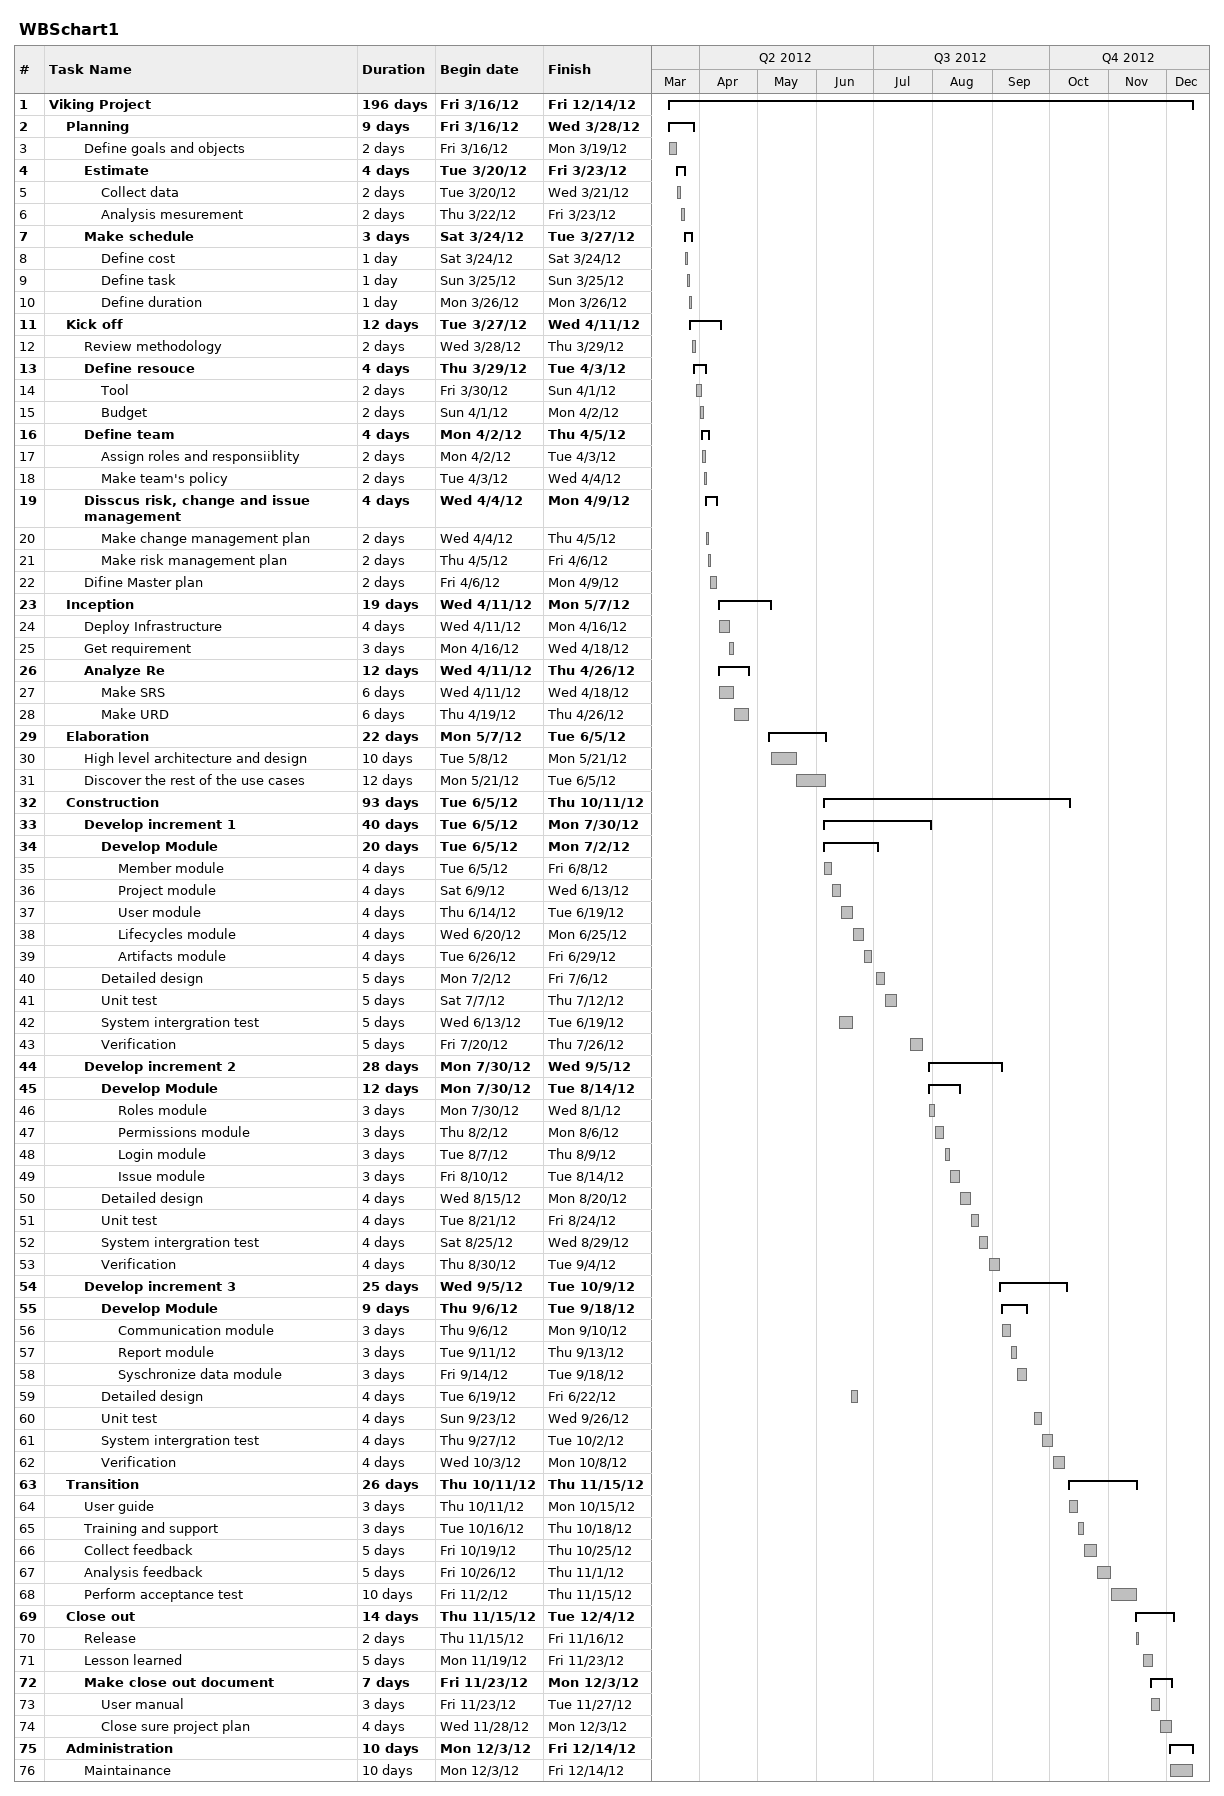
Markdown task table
WBSchart1

| ID | Level | Task | Duration | Start | Finish |
|---|---|---|---|---|---|
| 1 | 1 | **Viking Project** | 196d | 2012-03-16 | 2012-12-14 |
| 2 | 2 | **Planning** | 9d | 2012-03-16 | 2012-03-28 |
| 3 | 3 | Define goals and objects | 2d | 2012-03-16 | 2012-03-19 |
| 4 | 3 | **Estimate** | 4d | 2012-03-20 | 2012-03-23 |
| 5 | 4 | Collect data | 2d | 2012-03-20 | 2012-03-21 |
| 6 | 4 | Analysis mesurement | 2d | 2012-03-22 | 2012-03-23 |
| 7 | 3 | **Make schedule** | 3d | 2012-03-24 | 2012-03-27 |
| 8 | 4 | Define cost | 1d | 2012-03-24 | 2012-03-24 |
| 9 | 4 | Define task | 1d | 2012-03-25 | 2012-03-25 |
| 10 | 4 | Define duration | 1d | 2012-03-26 | 2012-03-26 |
| 11 | 2 | **Kick off** | 12d | 2012-03-27 | 2012-04-11 |
| 12 | 3 | Review methodology | 2d | 2012-03-28 | 2012-03-29 |
| 13 | 3 | **Define resouce** | 4d | 2012-03-29 | 2012-04-03 |
| 14 | 4 | Tool | 2d | 2012-03-30 | 2012-04-01 |
| 15 | 4 | Budget | 2d | 2012-04-01 | 2012-04-02 |
| 16 | 3 | **Define team** | 4d | 2012-04-02 | 2012-04-05 |
| 17 | 4 | Assign roles and responsiiblity | 2d | 2012-04-02 | 2012-04-03 |
| 18 | 4 | Make team's policy | 2d | 2012-04-03 | 2012-04-04 |
| 19 | 3 | **Disscus risk, change and issue management** | 4d | 2012-04-04 | 2012-04-09 |
| 20 | 4 | Make change management plan | 2d | 2012-04-04 | 2012-04-05 |
| 21 | 4 | Make risk management plan | 2d | 2012-04-05 | 2012-04-06 |
| 22 | 3 | Difine Master plan | 2d | 2012-04-06 | 2012-04-09 |
| 23 | 2 | **Inception** | 19d | 2012-04-11 | 2012-05-07 |
| 24 | 3 | Deploy Infrastructure | 4d | 2012-04-11 | 2012-04-16 |
| 25 | 3 | Get requirement | 3d | 2012-04-16 | 2012-04-18 |
| 26 | 3 | **Analyze Re** | 12d | 2012-04-11 | 2012-04-26 |
| 27 | 4 | Make SRS | 6d | 2012-04-11 | 2012-04-18 |
| 28 | 4 | Make URD | 6d | 2012-04-19 | 2012-04-26 |
| 29 | 2 | **Elaboration** | 22d | 2012-05-07 | 2012-06-05 |
| 30 | 3 | High level architecture and design | 10d | 2012-05-08 | 2012-05-21 |
| 31 | 3 | Discover the rest of the use cases | 12d | 2012-05-21 | 2012-06-05 |
| 32 | 2 | **Construction** | 93d | 2012-06-05 | 2012-10-11 |
| 33 | 3 | **Develop increment 1** | 40d | 2012-06-05 | 2012-07-30 |
| 34 | 4 | **Develop Module** | 20d | 2012-06-05 | 2012-07-02 |
| 35 | 5 | Member module | 4d | 2012-06-05 | 2012-06-08 |
| 36 | 5 | Project module | 4d | 2012-06-09 | 2012-06-13 |
| 37 | 5 | User module | 4d | 2012-06-14 | 2012-06-19 |
| 38 | 5 | Lifecycles module | 4d | 2012-06-20 | 2012-06-25 |
| 39 | 5 | Artifacts module | 4d | 2012-06-26 | 2012-06-29 |
| 40 | 4 | Detailed design | 5d | 2012-07-02 | 2012-07-06 |
| 41 | 4 | Unit test | 5d | 2012-07-07 | 2012-07-12 |
| 42 | 4 | System intergration test | 5d | 2012-06-13 | 2012-06-19 |
| 43 | 4 | Verification | 5d | 2012-07-20 | 2012-07-26 |
| 44 | 3 | **Develop increment 2** | 28d | 2012-07-30 | 2012-09-05 |
| 45 | 4 | **Develop Module** | 12d | 2012-07-30 | 2012-08-14 |
| 46 | 5 | Roles module | 3d | 2012-07-30 | 2012-08-01 |
| 47 | 5 | Permissions module | 3d | 2012-08-02 | 2012-08-06 |
| 48 | 5 | Login module | 3d | 2012-08-07 | 2012-08-09 |
| 49 | 5 | Issue module | 3d | 2012-08-10 | 2012-08-14 |
| 50 | 4 | Detailed design | 4d | 2012-08-15 | 2012-08-20 |
| 51 | 4 | Unit test | 4d | 2012-08-21 | 2012-08-24 |
| 52 | 4 | System intergration test | 4d | 2012-08-25 | 2012-08-29 |
| 53 | 4 | Verification | 4d | 2012-08-30 | 2012-09-04 |
| 54 | 3 | **Develop increment 3** | 25d | 2012-09-05 | 2012-10-09 |
| 55 | 4 | **Develop Module** | 9d | 2012-09-06 | 2012-09-18 |
| 56 | 5 | Communication module | 3d | 2012-09-06 | 2012-09-10 |
| 57 | 5 | Report module | 3d | 2012-09-11 | 2012-09-13 |
| 58 | 5 | Syschronize data module | 3d | 2012-09-14 | 2012-09-18 |
| 59 | 4 | Detailed design | 4d | 2012-06-19 | 2012-06-22 |
| 60 | 4 | Unit test | 4d | 2012-09-23 | 2012-09-26 |
| 61 | 4 | System intergration test | 4d | 2012-09-27 | 2012-10-02 |
| 62 | 4 | Verification | 4d | 2012-10-03 | 2012-10-08 |
| 63 | 2 | **Transition** | 26d | 2012-10-11 | 2012-11-15 |
| 64 | 3 | User guide | 3d | 2012-10-11 | 2012-10-15 |
| 65 | 3 | Training and support | 3d | 2012-10-16 | 2012-10-18 |
| 66 | 3 | Collect feedback | 5d | 2012-10-19 | 2012-10-25 |
| 67 | 3 | Analysis feedback | 5d | 2012-10-26 | 2012-11-01 |
| 68 | 3 | Perform acceptance test | 10d | 2012-11-02 | 2012-11-15 |
| 69 | 2 | **Close out** | 14d | 2012-11-15 | 2012-12-04 |
| 70 | 3 | Release | 2d | 2012-11-15 | 2012-11-16 |
| 71 | 3 | Lesson learned | 5d | 2012-11-19 | 2012-11-23 |
| 72 | 3 | **Make close out document** | 7d | 2012-11-23 | 2012-12-03 |
| 73 | 4 | User manual | 3d | 2012-11-23 | 2012-11-27 |
| 74 | 4 | Close sure project plan | 4d | 2012-11-28 | 2012-12-03 |
| 75 | 2 | **Administration** | 10d | 2012-12-03 | 2012-12-14 |
| 76 | 3 | Maintainance | 10d | 2012-12-03 | 2012-12-14 |
